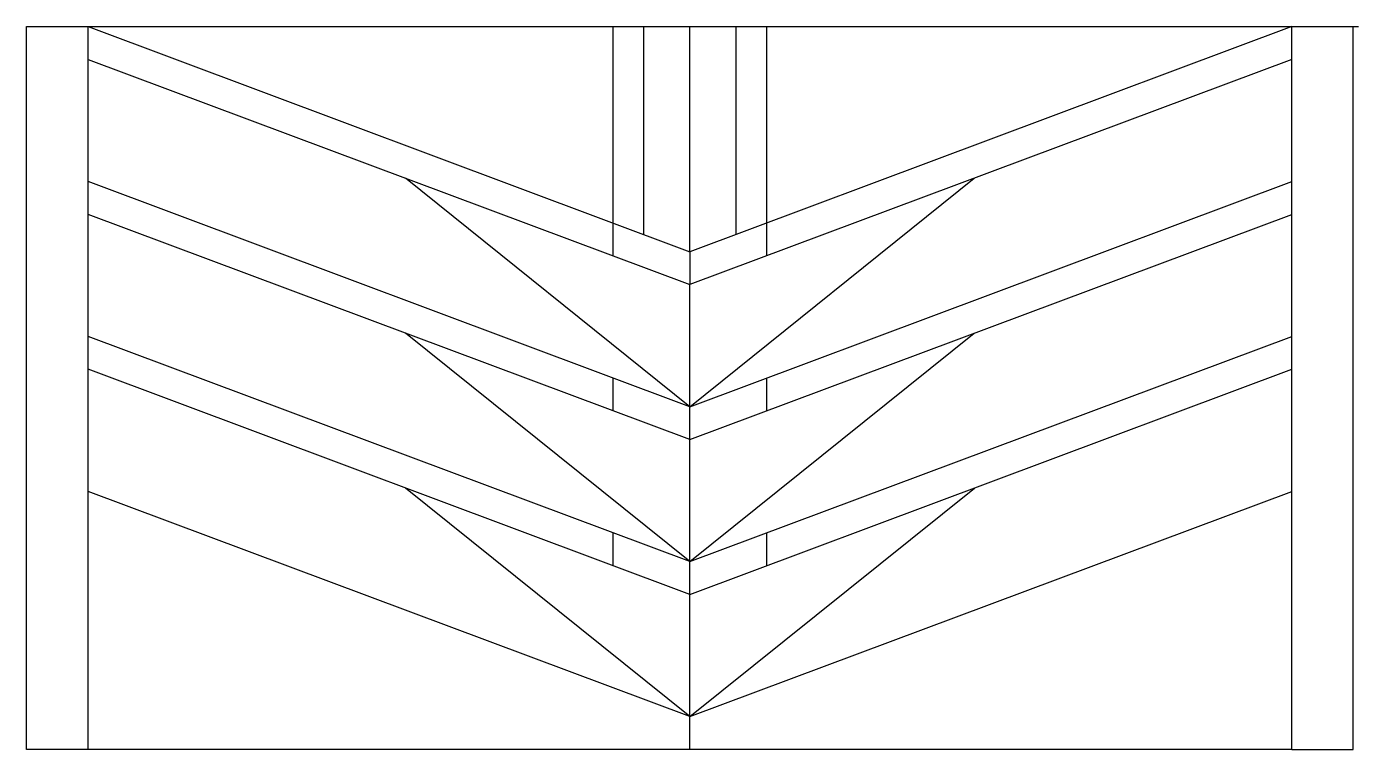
# Model space of a CAD drawing. Header units: inches. Extents: x 0.4 to 22, y -11.8 to 0.
import ezdxf

# ---------------------------------------------------------------- set-up
doc = ezdxf.new("R2010")
doc.units = ezdxf.units.IN
doc.layers.get('0').update_dxf_attribs({"linetype": 'CONTINUOUS'})

msp = doc.modelspace()

# ---------------------------------------------------------------- linework, layer by layer
for p, q in [((0.373, 0), (22.038, 0)), ((0.373, -11.75), (0.373, 0)), ((1.373, -11.75), (1.373, 0)), ((20.954, 0), (11.164, -3.66)), ((11.164, -3.66), (11.164, 0)), ((11.914, -3.38), (11.914, 0)), ((12.414, -3.193), (12.414, 0)), ((20.954, -11.75), (20.954, 0)), ((21.954, -11.75), (21.954, 0)), ((21.954, 0), (22.038, 0)), ((1.373, 0), (11.164, -3.66)), ((9.914, -3.193), (9.914, 0)), ((10.414, -3.38), (10.414, 0)), ((1.373, -0.534), (11.164, -4.194)), ((20.954, -0.534), (11.164, -4.194)), ((11.164, -6.179), (1.373, -2.519)), ((11.164, -6.179), (6.538, -2.465)), ((11.164, -6.179), (15.789, -2.465)), ((11.164, -6.179), (20.954, -2.519)), ((11.164, -6.713), (1.373, -3.052)), ((9.914, -3.727), (9.914, -3.193)), ((11.164, -6.713), (20.954, -3.052)), ((12.414, -3.727), (12.414, -3.193)), ((11.164, -3.66), (11.164, -4.194)), ((11.164, -6.179), (11.164, -4.194)), ((11.164, -8.698), (1.373, -5.037)), ((11.164, -8.698), (6.538, -4.983)), ((11.164, -8.698), (15.789, -4.983)), ((11.164, -8.698), (20.954, -5.037)), ((11.164, -9.231), (1.373, -5.571)), ((11.164, -9.231), (20.954, -5.571)), ((9.914, -6.245), (9.914, -5.712)), ((12.414, -6.245), (12.414, -5.712)), ((11.164, -6.713), (11.164, -6.179)), ((11.164, -8.698), (11.164, -6.713)), ((11.164, -11.216), (1.373, -7.556)), ((11.164, -11.216), (6.535, -7.501)), ((11.164, -11.216), (15.792, -7.501)), ((11.164, -11.216), (20.954, -7.556)), ((9.914, -8.764), (9.914, -8.23)), ((12.414, -8.764), (12.414, -8.23)), ((11.164, -9.231), (11.164, -8.698)), ((11.164, -11.216), (11.164, -9.231)), ((11.164, -11.75), (11.164, -11.216)), ((1.373, -11.75), (0.373, -11.75)), ((20.954, -11.75), (1.373, -11.75)), ((20.954, -11.75), (21.954, -11.75))]:
    msp.add_line(p, q)

doc.saveas('drawing.dxf')
